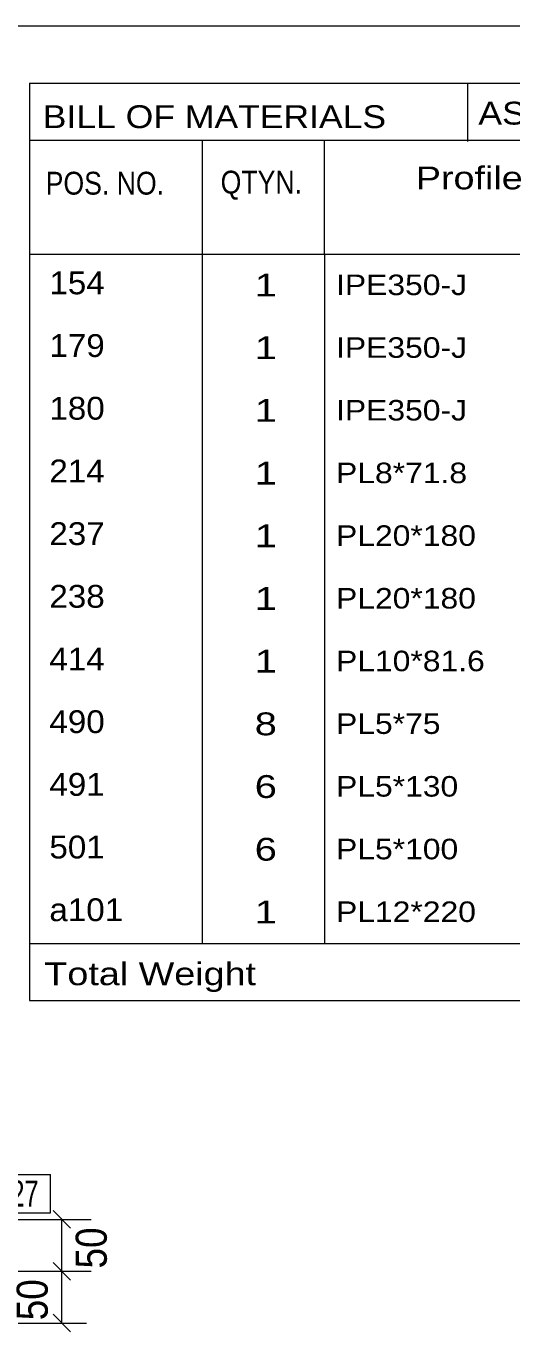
# Model space of a CAD drawing. Header units: millimetres. Extents: x 2 to 825, y 1 to 579.
# Drawn here: x 639.6 to 686.5, y 453 to 579 of the extents above; entities that cross this region are included whole.
import ezdxf

# ---------------------------------------------------------------- set-up
doc = ezdxf.new("R2010")
doc.units = ezdxf.units.MM
doc.linetypes.add('XKITLINE00', pattern=[0])
for name, color, linetype, lineweight in [('BoltMark', 7, 'Continuous', 0), ('Dimensions', 7, 'Continuous', 0), ('DrawingSheet', 5, 'Continuous', 0), ('OtherObjectType', 7, 'Continuous', 0)]:
    doc.layers.add(name, color=color, linetype=linetype, lineweight=lineweight)
doc.styles.add('ARIAL', font='ARIAL.TTF')
doc.styles.add('ARIAL_NARROW', font='ARIALN.TTF')

# ---------------------------------------------------------------- blocks, each defined once
blk = doc.blocks.new('*A125')
at = {"layer": 'DrawingSheet', "color": 5, "linetype": 'XKITLINE00', "lineweight": 0}
blk.add_line((825, 579), (5, 579), dxfattribs=at)
blk = doc.blocks.new('*A131')
at = {"layer": 'OtherObjectType', "color": 7, "linetype": 'XKITLINE00', "lineweight": 0}
for p, q in [((639.98, 573.5), (815.98, 573.5)), ((639.98, 573.5), (639.98, 562.5)), ((682.26, 573.42), (682.26, 567.87)), ((639.98, 568), (815.98, 568)), ((656.64, 568), (656.64, 557)), ((668.4, 567.98), (668.4, 557.03)), ((639.98, 562.5), (639.98, 557)), ((639.98, 557), (815.98, 557)), ((639.98, 557), (639.98, 550.95)), ((656.63, 557), (656.63, 550.95)), ((668.44, 556.99), (668.44, 550.95)), ((639.98, 550.95), (639.98, 544.9)), ((656.63, 550.95), (656.63, 544.9)), ((668.44, 550.94), (668.44, 544.9)), ((639.98, 544.9), (639.98, 538.85)), ((656.63, 544.9), (656.63, 538.85)), ((668.44, 544.89), (668.44, 538.85)), ((639.98, 538.85), (639.98, 532.8)), ((656.63, 538.85), (656.63, 532.8)), ((668.44, 538.84), (668.44, 532.8)), ((639.98, 532.8), (639.98, 526.75)), ((656.63, 532.8), (656.63, 526.75)), ((668.44, 532.79), (668.44, 526.75)), ((639.98, 526.75), (639.98, 520.7)), ((656.63, 526.75), (656.63, 520.7)), ((668.44, 526.74), (668.44, 520.7)), ((639.98, 520.7), (639.98, 514.65)), ((656.63, 520.7), (656.63, 514.65)), ((668.44, 520.69), (668.44, 514.65)), ((639.98, 514.65), (639.98, 508.6)), ((656.63, 514.65), (656.63, 508.6)), ((668.44, 514.64), (668.44, 508.6)), ((639.98, 508.6), (639.98, 502.55)), ((656.63, 508.6), (656.63, 502.55)), ((668.44, 508.59), (668.44, 502.55)), ((639.98, 502.55), (639.98, 496.5)), ((656.63, 502.55), (656.63, 496.5)), ((668.44, 502.54), (668.44, 496.5)), ((639.98, 496.5), (639.98, 490.45)), ((656.63, 496.5), (656.63, 490.45)), ((668.44, 496.49), (668.44, 490.45)), ((639.98, 490.45), (815.98, 490.45)), ((639.98, 490.45), (639.98, 484.95)), ((639.98, 484.95), (815.98, 484.95))]:
    blk.add_line(p, q, dxfattribs=at)
at = {"layer": 'OtherObjectType', "color": 7, "style": 'ARIAL_NARROW'}
for s, height, width, p in [('BILL OF MATERIALS', 2.2, 1.36, (641.25, 569.16)), ('ASSEMBLY POS.', 2.2, 1.36, (683.3, 569.5)), ('POS. NO.', 2.2, 1.02, (641.53, 562.74)), ('QTYN.', 2.2, 1.02, (658.42, 562.84)), ('Profile', 2.2, 1.445, (677.26, 563.25)), ('154', 2.2, 1.270501, (641.89, 553.12)), ('1', 2.2, 1.525501, (661.71, 552.91)), ('IPE350-J', 1.98, 1.355501, (669.56, 553.04)), ('179', 2.2, 1.270501, (641.89, 547.07)), ('1', 2.2, 1.525501, (661.71, 546.86)), ('IPE350-J', 1.98, 1.355501, (669.56, 546.99)), ('180', 2.2, 1.270501, (641.89, 541.02)), ('1', 2.2, 1.525501, (661.71, 540.81)), ('IPE350-J', 1.98, 1.355501, (669.56, 540.94)), ('214', 2.2, 1.270501, (641.89, 534.97)), ('1', 2.2, 1.525501, (661.71, 534.76)), ('PL8*71.8', 1.98, 1.355501, (669.56, 534.89)), ('237', 2.2, 1.270501, (641.89, 528.92)), ('1', 2.2, 1.525501, (661.71, 528.71)), ('PL20*180', 1.98, 1.355501, (669.56, 528.84)), ('238', 2.2, 1.270501, (641.89, 522.87)), ('1', 2.2, 1.525501, (661.71, 522.66)), ('PL20*180', 1.98, 1.355501, (669.56, 522.79)), ('414', 2.2, 1.270501, (641.89, 516.82)), ('1', 2.2, 1.525501, (661.71, 516.61)), ('PL10*81.6', 1.98, 1.355501, (669.56, 516.74)), ('490', 2.2, 1.270501, (641.89, 510.77)), ('8', 2.2, 1.525501, (661.71, 510.56)), ('PL5*75', 1.98, 1.355501, (669.56, 510.69)), ('491', 2.2, 1.270501, (641.89, 504.72)), ('6', 2.2, 1.525501, (661.71, 504.51)), ('PL5*130', 1.98, 1.355501, (669.56, 504.64)), ('501', 2.2, 1.270501, (641.89, 498.67)), ('6', 2.2, 1.525501, (661.71, 498.46)), ('PL5*100', 1.98, 1.355501, (669.56, 498.59)), ('a101', 2.2, 1.270501, (641.89, 492.62)), ('1', 2.2, 1.525501, (661.71, 492.41)), ('PL12*220', 1.98, 1.355501, (669.56, 492.54)), ('Total Weight', 2.2, 1.445, (641.4, 486.44))]:
    blk.add_text(s, height=height, dxfattribs=dict(at, width=width)).set_placement(p)
blk = doc.blocks.new('*A215')
at = {"layer": 'Dimensions', "color": 7, "linetype": 'XKITLINE00', "lineweight": 0}
for p, q in [((618.03, 458.83), (645.48, 458.83)), ((642.24, 459.68), (643.93, 457.98)), ((643.08, 453.83), (643.08, 458.83)), ((618.03, 453.83), (645.48, 453.83)), ((642.24, 454.68), (643.93, 452.98))]:
    blk.add_line(p, q, dxfattribs=at)
at = {"layer": 'Dimensions', "color": 3}
for p in [(643.08, 458.83), (643.08, 453.83)]:
    blk.add_point(p, dxfattribs=at)
at = {"layer": 'Dimensions', "color": 3, "style": 'ARIAL', "width": 0.85}
blk.add_text('50', height=3, rotation=90.0002, dxfattribs=at).set_placement((641.73, 454.1))
blk = doc.blocks.new('*A216')
at = {"layer": 'Dimensions', "color": 7, "linetype": 'XKITLINE00', "lineweight": 0}
for p, q in [((618.03, 463.83), (645.93, 463.83)), ((642.24, 464.68), (643.93, 462.98)), ((643.08, 458.83), (643.08, 463.83)), ((618.03, 458.83), (645.93, 458.83)), ((642.24, 459.68), (643.93, 457.98))]:
    blk.add_line(p, q, dxfattribs=at)
at = {"layer": 'Dimensions', "color": 3}
for p in [(643.08, 463.83), (643.08, 458.83)]:
    blk.add_point(p, dxfattribs=at)
at = {"layer": 'Dimensions', "color": 3, "style": 'ARIAL', "width": 0.85}
blk.add_text('50', height=3, rotation=90.0002, dxfattribs=at).set_placement((647.43, 459.1))
blk = doc.blocks.new('*A217')
at = {"layer": 'BoltMark', "color": 7, "linetype": 'XKITLINE00', "lineweight": 0}
for p, q in [((630.19, 468.18), (642.01, 468.18)), ((630.19, 464.48), (630.19, 468.18)), ((642.01, 464.48), (642.01, 468.18)), ((625.86, 463.83), (630.19, 464.48)), ((630.19, 464.48), (642.01, 464.48))]:
    blk.add_line(p, q, dxfattribs=at)
at = {"layer": 'BoltMark', "color": 3, "style": 'ARIAL_NARROW', "width": 0.85}
for s, p in [('12', (630.79, 465.08)), ('Ø27', (636.24, 465.08)), ('-', (634.58, 465.08))]:
    blk.add_text(s, height=2.5, dxfattribs=at).set_placement(p)

msp = doc.modelspace()

# ---------------------------------------------------------------- block references
at = {"lineweight": 0}
for name in ['*A125', '*A131', '*A217', '*A216', '*A215']:
    msp.add_blockref(name, (0, 0), dxfattribs=at)

doc.saveas('drawing.dxf')
